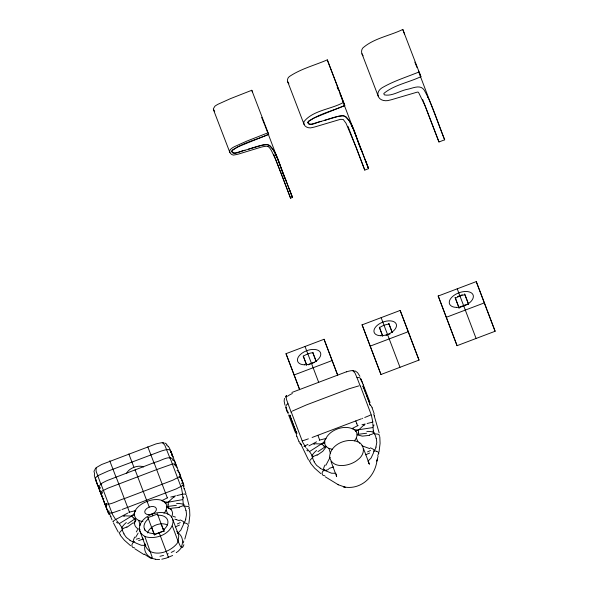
<?xml version="1.0" encoding="UTF-8"?>
<svg xmlns="http://www.w3.org/2000/svg" width="589" height="589" viewBox="0 0 589 589"><rect width="100%" height="100%" fill="white"/><g stroke="black" fill="none" stroke-linecap="round" stroke-linejoin="round"><path stroke-width="0.88" d="M182.553 495.452L183.422 505.958L188.671 506.621L189.363 507.49L188.723 508.609M372.793 423.528L373.286 430.522M168.307 504.957L168.167 502.203L173.615 497.131M358.554 432.878L358.451 430.507M374.56 415.378L374.398 416.357M93.931 472.032L94.52 469.779M188.863 523.606L189.842 515.397L189.562 508.889M379.036 451.918L380.089 443.355L379.809 436.802M173.181 460.127C170.67 453.898 159.759 461.651 155.216 462.203L107.713 480.329A72.926 72.926 0 0 0 106.226 480.985C103.767 482.376 99.813 483.466 99.386 486.713A1.377 1.369 0 0 0 99.615 487.324L100.491 487.994M106.314 504.685L106.153 506.481A9.409 7.664 -2.1 0 0 106.447 507.932L108.774 513.998L110.415 515.103M183.79 540.923L183.297 542.918M378.064 456.328L376.813 461.077L377.321 459.258M187.935 527.98L184.799 539.09M376.997 460.421C375.046 476.884 360.711 490.394 343.571 486.882L345.191 487.213L338.358 484.784L325.29 476.825M94.549 472.606L94.35 475.338L95.212 478.695L106.94 509.279L108.074 510.869A3.092 1.73 -20.6 0 0 108.965 511.127L109.348 511.142M184.224 488.185L184.004 488.811M139.711 525.491C142.104 518.85 148.899 514.734 155.474 513.137A18.708 12.877 -20.6 0 1 162.277 512.57C166.172 512.761 170.442 514.374 172.224 518.092A19.032 13.098 -20.6 0 1 173.107 521.177C172.4 533.605 155.798 540.319 144.842 536.469L152.256 557.444A8.003 2.061 54.7 0 1 152.028 558.085L149.945 557.768L145.711 555.103M330.098 457.278L325.908 465.266M284.472 398.385L284.134 401.057L284.973 405.129M177.149 551.981C178.172 551.827 184.195 544.663 181.169 547.041A8.003 2.017 83.8 0 1 180.587 546.717L178.121 541.365L178.747 536.174A20.151 14.622 -21.7 0 0 177.76 532.831M185.631 519.181L186.529 514.676L186.08 510.324M375.878 447.095L376.776 442.589L376.327 438.238M179.792 477.414L179.984 476.663L179.387 476.17M363.266 388.394L363.413 387.017L362.382 386.067M96.287 467.857L96.176 468.152A10.411 5.618 -1.5 0 0 96.11 468.351L96.073 470.876A35.237 18.973 -2.3 0 0 96.184 471.428L100.962 484.401M325.96 447.139L322.794 451.299L317.11 455.26M286.644 395.624L286.423 396.066A10.411 5.618 -1.5 0 0 286.357 396.264L286.32 398.79A35.237 18.973 -2.3 0 0 286.438 399.349L291.209 412.322M179.932 477.193L180.926 478.15A9.409 7.657 -39.9 0 1 181.662 479.431L181.876 479.954M370.179 405.107L369.634 404.091M180.713 478.548C181.051 475.706 179.505 471.509 177.009 470.434M135.264 520.131L135.735 519.255A8.702 6.884 -28.4 0 1 135.279 520.139A15.343 9.328 -20.7 0 0 139.865 529.57M135.661 537.345L138.157 533.052M175.316 466.179L175.559 465.582A0.987 0.699 -20.6 0 0 175.419 465.222L175.242 465.082M183.466 486.639L183.643 484.629L171.075 451.822C170.14 448.317 165.811 449.731 163.263 450.452A57.707 47.842 -21 0 0 160.907 451.189L108.052 471.09L97.943 475.632A11.11 9.21 -21 0 0 97.664 475.816L95.889 477.451A3.048 2.525 -21 0 0 95.484 479.034L95.617 479.711A14.769 12.244 -21 0 0 95.838 480.366L97.413 484.541M379.323 436.118C380.244 432.105 371.814 436.206 373.323 430.714M296.547 431.442L296.142 432.628L297.151 433.129M106.329 503.485L105.887 504.692L106.859 505.207M187.641 527.501C190.188 524.733 186.168 522.465 183.628 523.025A27.035 18.841 26 0 1 183.238 524.939L180.845 530.1L177.635 533.347M377.777 455.555L378.683 453.243M363.862 425.052L358.811 429.83L355.447 431.244M354.526 440.874L356.352 438.039L358.083 441.978M102.192 492.316L101.787 493.17L102.221 493.678M106.234 503.948C110.548 505.222 119.044 499.884 124.323 498.625L171.693 480.624A68.206 26.233 -20.7 0 0 173.137 480.035L179.726 476.545A0.987 0.383 -20.7 0 0 179.652 476.354L179.579 476.258M134.564 513.078L131.737 516.008L119.25 523.643L116.644 520.669M324.811 440.992L323.192 442.692M322.956 442.928L309.497 451.557L306.722 448.406M133.18 522.767L126.863 527.339M181.714 483.687L182.494 482.288L182.016 480.322M174.638 464.714L175.058 464.176L174.594 463.823L171.774 464.257L156.696 469.588L107.883 488.193L102.052 491.071L101.337 491.837L102.096 492.205M185.837 494.348L186.043 493.98M324.377 469.698C321.749 471.06 320.725 475.868 324.878 475.794M134.13 541.784C131.509 543.146 130.486 547.961 134.631 547.88M96.493 467.622L96.898 467.291A10.411 7.974 -20.2 0 1 97.185 467.07L101.205 464.75A35.237 26.733 -20.6 0 1 102.155 464.316L155.665 444.04A35.237 26.733 -20.6 0 1 156.667 443.738L161.209 442.81A10.411 7.974 -20.9 0 1 161.57 442.781L162.1 442.766M127.695 523.754L135.647 518.379M317.942 451.667L325.894 446.3M109.834 512.504L109.399 513.225L111.917 512.938A18.988 7.083 -20.7 0 0 114.641 512.113L120.34 510.118M176.229 552.637L176.693 552.313M287.911 403.73C284.038 405.585 286.445 409.826 287.807 412.823A2.496 1.9 -8 0 0 288.212 413.544M292.387 411.063L306.383 404.93L348.938 388.828L358.834 385.883M319.26 440.292L319.694 440.042L317.869 435.3M128.873 512.452L129.595 512.099M167.71 497.698L161.629 500.753M357.405 425.781L358.186 425.567M357.236 425.876L352.296 428.468M127.791 513.078L116.202 519.24M316.529 441.838L311.971 444.29M308.923 445.851L311.456 444.555M145.807 545.385L141.301 545.304L135.691 542.962A27.035 18.929 -67.3 0 1 134.145 541.755M336.054 473.306L331.548 473.225L325.938 470.876M162.299 442.759L163.367 442.567L164.14 443.2M172.651 555.479L166.267 558.122L161.806 559.211M291.916 392.451L346.42 371.806M179.454 525.108L175.301 526.897M369.701 453.022L365.548 454.811M367.882 461.268L371.092 458.021L373.5 452.86A27.035 18.841 26 0 0 373.846 450.931M364.738 417.491L368.64 415.886A18.988 7.083 -20.7 0 0 371.225 414.7L360.387 386.06M362.772 418.264L362.36 418.418M438.96 141.971L425.081 105.829L418.845 92.988A12.016 9.961 -21 0 0 418.492 92.539L418.345 92.377A5.168 4.285 -21 0 0 418.043 92.075A6.479 5.375 -21 0 0 417.763 92.105L417.594 92.12A16.161 13.392 -21 0 0 416.968 92.208L391.707 99.637A37.446 31.048 -21 0 1 389.69 100.137C385.221 101.683 378.661 100.388 377.902 94.969C377.416 91.98 379.618 89.366 381.974 87.849C393.607 81.002 406.682 77.056 419.103 71.932L420.892 76.666C408.876 82.445 394.129 84.897 383.814 93.452A4.44 3.681 -21 0 0 384.381 94.873C392.2 96.544 400.174 90.448 407.919 89.204C413.08 88.122 420.377 84.271 424.139 90.007C432.996 105.667 437.848 123.226 444.666 139.807L438.96 141.971L422.652 99.482M134.704 514.882L131.251 516.052L124.279 515.824M182.59 499.641L168.167 502.203L165.2 503.323M324.951 442.795L321.498 443.966L314.526 443.745M361.403 418.794L312.096 437.472M420.892 76.666L402.795 29.45C389.815 35.833 373.882 38.204 362.809 48.004C360.932 50.264 361.271 53.665 363.118 55.822M347.981 126.326L364.768 170.081L368.567 168.638L353.452 129.506L349.196 120.635L345.912 116.6L342.658 115.702L338.572 116.276L311.412 124.205L308.945 124.161L307.833 122.814L308.518 121.12L313.797 118.102L344.793 105.505L327.293 59.864C314.636 65.342 300.721 68.825 289.228 76.651C286.983 78.374 286.924 81.819 288.897 83.756M273.752 154.355L290.568 198.191L292.468 197.47L277.353 158.338L273.097 149.466L269.814 145.439L266.559 144.533L262.473 145.115L235.313 153.037L232.846 153L231.735 151.645L232.419 149.952L237.698 146.941L268.694 134.336L251.79 90.272L230.454 98.643L218.21 104.157A32.145 26.652 -21 0 0 217.12 104.761A15.439 12.803 -21 0 0 214.941 106.175L213.314 108.847L214.713 111.667M343.601 102.346C331.497 109.311 312.649 110.246 303.836 121.857C302.937 126.606 308.769 128.976 312.656 127.438A37.129 30.783 -21 0 0 316.227 126.532L339.986 119.464A24.79 20.549 -21 0 1 340.714 119.339L343.247 119.457L346.052 123.3L356.176 147.383M275.689 155.172L276.16 154.988L292.468 197.47L289.103 188.546M351.788 126.333L352.259 126.156L368.567 168.638L365.209 159.715M427.643 97.59L428.358 97.325L444.666 139.807M299.646 389.749L286.011 353.687L324.06 339.271L337.725 375.149M362.11 324.856L400.159 310.44L408.317 331.681L419.015 360.093L380.965 374.508L362.11 324.856L380.965 374.508M438.209 296.024L476.258 281.608L484.416 302.849L495.113 331.261L457.064 345.677L438.209 296.024L457.064 345.677M457.476 296.591L462.232 294.787M286.011 353.687L294.169 374.935L332.218 360.512M370.267 346.096L408.317 331.681M446.366 317.265L484.416 302.849M147.949 517.635L157.462 514.035L157.933 515.257A12.413 8.54 -20.6 0 1 167.563 519.94A12.413 8.54 -20.6 0 1 163.499 529.813L163.963 531.035L154.451 534.643L153.987 533.42A12.413 8.54 -20.6 0 1 144.349 528.738A12.413 8.54 -20.6 0 1 148.421 518.865L147.949 517.635L154.281 534.488L163.794 530.888L157.462 514.035M121.989 509.507L174.992 489.378A68.029 25.386 -20.7 0 0 176.435 488.789L183.032 485.329A0.994 0.368 -20.7 0 0 182.958 485.137L182.303 485.064M308.371 438.842L304.888 440.042A18.988 7.083 -20.7 0 1 302.164 440.866M333.573 466.937L328.898 468.483M143.326 539.023L138.651 540.569M286.504 395.69L285.613 396.294L285.496 397.281M321.13 121.452C317.478 121.599 309.829 127.408 307.716 122.284C318.119 113.839 332.601 111.063 344.793 105.505L327.293 59.864M245.031 150.291C241.38 150.431 233.73 156.24 231.617 151.115C242.02 142.671 256.502 139.895 268.694 134.336L268.098 132.761L246.762 141.124L234.518 146.639A32.145 26.652 -21 0 0 233.428 147.243A15.439 12.803 -21 0 0 231.249 148.656C227.31 151.174 231.492 156.505 235.269 154.767A25.158 20.858 -21 0 0 238.729 153.994L261.045 147.176A39.434 32.697 -21 0 1 264.019 146.543L264.483 146.47A21.013 17.42 -21 0 1 265.094 146.381L265.676 146.315A4.388 3.637 -21 0 1 267.988 146.462M324.583 120.318C330.878 118.477 337.151 115.812 343.799 115.761C354.873 122.674 356.124 141.117 362.228 151.829M248.484 149.157C254.779 147.309 261.052 144.644 267.7 144.592C278.774 151.506 280.025 169.949 286.129 180.668M326.056 438.466L319.842 440.012M135.809 510.545L129.786 512.055M96.346 467.754L95.455 468.255L95.212 469.131M367.124 423.513L372.174 422.254M176.877 495.592L181.927 494.34M175.758 495.879L170.736 497.057M369.649 435.352L362.338 436.132L357.103 434.837M179.402 507.438L171.649 508.197M365.165 424.006L361.97 424.757M357.03 430.022L372.837 427.562M357.346 434.424L366.616 433.224M352.686 370.739L352.907 370.849A10.411 5.64 -39.8 0 1 353.12 370.974L354.843 372.83A35.237 19.025 -39 0 1 355.13 373.316L356.963 377.564L359.334 377.608L360.733 378.536L363.038 384.315A2.496 1.892 -33.9 0 1 363.214 384.978M113.338 521.839L112.867 521.707L113.117 521.25L115.628 519.564L112.551 514.58L100.969 483.996L101.124 484.416M176.369 505.31L166.319 506.673A8.702 6.884 -13.5 0 0 168.344 507.608M159.634 559.491L155.253 559.381M373.875 450.946L375.127 450.983A7.532 7.399 -37 0 1 376.437 451.196M352.472 370.68L353.724 370.518L354.534 371.379M155.584 559.197L150.755 558.107M168.167 502.203L166.959 502.115M166.606 502.093L163.978 501.88M356.691 429.999L354.225 429.793M310.734 462.313L309.615 461.842L309.637 460.738L313.105 456.828L309.497 451.557M120.487 534.392L119.368 533.921L119.39 532.824L122.858 528.907L119.25 523.643M332.461 449.348L328.979 448.413A16.227 9.836 -20.7 0 1 325.334 439.055M172.82 460.2L173.195 460.289M174.675 464.898L175.124 465.023M167.077 507.158L168.351 507.593A15.38 9.35 -20.6 0 1 171.451 517.311M102.758 496.527L101.522 495.246M176.59 519.741L179.535 520.72M176.391 519.675L174.823 519.167M369.782 448.641L361.94 445.777M301.266 444.452L299.727 443.252M111.019 516.531L110.15 516.038M162.409 442.81L162.689 442.95A10.411 5.64 -39.8 0 1 162.873 443.053L164.596 444.916A35.237 19.025 -39 0 1 164.883 445.402L169.89 457.911M290.723 415.871L289.854 415.216M355.248 370.989L357.567 372.638L359.908 376.312M165.001 443.068L166.952 444.364M177.51 532.979L177.937 533.207M320.313 468.152L316.624 465.384L314.04 461.835M337.615 484.372L338.358 484.784M130.066 540.231L126.377 537.462L123.793 533.921M186.036 493.965L182.575 494.2L181.574 488.428L170.015 457.808L170.273 458.507M143.966 554.558L134.991 548.874M359.113 442.361C348.268 436.847 330.429 443.782 329.604 456.755C331.916 469.816 350.565 466.201 357.95 459.634C361.911 456.85 364.731 451.535 362.795 446.749C362.529 445.431 358.878 440.999 359.496 443.377M109.289 514.307L108.376 513.1M149.098 550.855C158.124 556.31 170.611 551.179 176.847 543.743A14.092 10.322 -18.1 0 0 178.136 541.365M145.255 554.772L144.312 554.072M320.895 473.659L314.629 468.159L310.455 463.079M130.574 545.694L124.353 540.209L120.208 535.165M323.722 446.072L321.984 443.922M133.431 518.114L131.737 516.008M168.145 446.278L168.785 447.058A33.787 18.892 -20.6 0 1 169.499 448.214L171.038 451.719M305.875 447.478L302.798 442.494L291.216 411.91L291.467 412.587M299.057 441.816L296.849 436.316M176.862 531.33L177.76 532.839M360.755 379.228L361.322 380.214M170.508 451.314L170.957 452.08M168.13 514.55L166.098 510.126A17.044 10.337 -20.7 0 1 163.948 513.291M368.92 463.315L368.493 462.608L369.436 464.228L363.656 449.039M308.526 460.09L300.309 442.994M118.279 532.169L113.493 523.01M361.366 380.288L362.669 383.314M171.119 452.374L172.548 455.724M171.686 455.15L171.863 455.555M112.035 519.888L110.445 516.067M286.202 407.492L287.226 411.328M369.708 403.384L366.255 394.578M414.833 62.125L417.071 67.639M337.144 87.025L338.101 89.388M340.015 94.107L340.972 96.471M261.678 117.432L264.549 124.522M129.447 512.128L116.254 477.34M109.819 461.01L116.143 477.465M147.81 446.86L154.053 463.101M128.822 453.95L133.946 467.298A10.175 5.691 -20.6 0 1 143.502 466.967M168.226 556.863L168.432 557.378L159.207 532.839M108.391 513.137L97.295 484.239M365.695 393.099L363.413 387.025L369.656 403.517M97.421 484.57L97.56 484.902A2.496 1.9 -8 0 0 98.356 485.94M418.389 71.078L428.358 97.325M341.296 97.332L352.259 126.156M264.873 125.31L267.509 132.172M268.172 133.887L276.16 154.988M372.101 407.802L374.074 413.39A2.025 1.819 -24.1 0 1 373.816 414.428M486.963 310.02L495.113 331.261M464.611 293.889L468.66 304.447M457.233 288.816L476.089 338.469M361.948 53.754L378.3 96.36M459.148 308.047L455.098 297.489L459 307.841M410.864 338.852L419.015 360.093M388.821 323.53L392.252 332.468M381.135 317.648L399.99 367.3M287.741 81.842L304.101 124.456M382.74 336.069L379.309 327.138L382.636 335.958M363.288 384.853L370.083 402.552M281.888 175.257L275.534 159.273L271.485 150.718A35.244 29.222 -21 0 0 270.461 149.061L270.38 148.943A19.636 16.278 -21 0 0 269.836 148.214L269.777 148.141A8.482 7.031 -21 0 0 267.995 146.492M356.963 377.564L360.262 386.156M337.372 374.486L324.06 339.271M316.153 361.3L312.722 352.369L316.183 361.543M305.036 346.479L318.701 382.357M213.549 109.966L229.879 152.507M306.641 364.908L303.21 355.97L306.67 365.151M287.609 412.322L287.255 411.409M288.595 414.906L295.568 433.055M162.939 501.475L162.638 500.665A17.081 10.352 -20.5 0 0 147.095 501.408A17.059 10.337 -20.7 0 0 134.962 511.142M161.15 523.82L164.073 531.521M152.065 514.16L152.706 515.831M149.267 507.085L147.036 501.283L147.243 501.821M151.918 514.006L152.109 514.514M151.638 527.427L154.627 535.129M356.536 148.318L364.768 170.081M282.212 176.096L290.568 198.191M171.068 451.785L172.791 456.401M181.905 480.02L183.856 485.24L183.908 486.698A3.004 1.679 -20.6 0 1 183.532 487.339M97.2 483.989L97.008 483.495M353.083 429.123C344.109 424.374 328.993 430.073 325.437 439.6M178.106 533.634L172.805 519.594M101.477 495.135L99.902 490.946M402.795 29.45L404.584 34.184M476.258 281.608L486.639 309.159M468.513 304.233L464.935 294.75A12.612 7.053 -20.6 0 0 455.43 298.373M400.159 310.44L410.54 337.99M388.836 323.582L392.149 332.351M251.79 90.272L252.386 91.855M355.778 420.936L356.824 423.727M294.169 374.935L299.352 388.711M296.267 432.274L289.773 415.105L295.354 430.184L294.794 428.564M147.066 501.504L135.087 469.823L135.249 470.272M328.979 448.413L330.407 453.368M331.003 461.415L336.636 476.656L336.363 474.373M172.363 526.043L178.121 541.365M144.349 528.738L144.953 530.343M134.984 511.142L135.19 511.679M139.645 530.439L143.046 539.502M371.372 415.112L372.822 422.114M288.308 412.661L288.065 411.998M109.996 461.504L109.826 461.054M96.979 483.414L95.882 479.755M154.252 463.226L154.053 462.682L167.298 497.786M142.472 537.963L145.454 546.01M356.838 423.763L357.501 425.582M373.956 414.936L379.139 432.797M184.151 488.237L185.697 492.831M295.825 431.56L295.303 430.029L295.759 431.406M186.448 495.364L188.995 505.377M140.123 525.167L138.732 520.492A17.029 10.322 -20.5 0 0 142.921 521.479M176.95 467.394L175.154 462.431A14.769 12.244 -21 0 0 174.889 461.791L174.543 461.202A3.048 2.525 -21 0 0 173.527 460.392M99.902 490.946A14.769 12.244 -21 0 1 99.674 490.291L99.541 489.621A3.048 2.525 -21 0 1 99.939 488.031M106.351 506.614A1.936 1.634 -19.5 0 1 105.88 506.245L103.804 501.114A14.769 12.244 -21 0 1 103.576 500.459L103.443 499.789A3.048 2.525 -21 0 1 103.848 498.198M171.509 509.029A13.768 12.811 -42.6 0 1 168.064 508.226M162.564 500.724A16.256 9.858 -20.5 0 1 166.017 510.126M180.249 522.568A20.792 3.99 -22.6 0 1 177.304 523.96M185.815 519.181A26.38 16.499 -11.6 0 1 183.937 523.076M180.006 519.918A11.022 8.003 3.5 0 1 184.504 522.568M176.597 503.492A24.311 20.527 -36.6 0 1 184.151 504.478M183.974 505.656A23.715 14.872 -24.5 0 1 185.778 510.413M183.039 505.708A16.293 8.975 0.9 0 1 179.093 507.048M167.865 504.861A9.483 5.117 25.2 0 1 167.917 506.371M175.456 517.127A12.641 5.146 18.3 0 1 173.181 516.281M178.165 532.912A13.12 11.463 -39.5 0 1 181.655 546.106M183.893 544.685A34.965 10.028 79.5 0 1 182.465 547.549M174.454 550.715A30.149 19.378 -20.6 0 1 171.215 552.423M168.255 553.704A30.149 19.378 -20.6 0 1 167.747 553.903M181.957 494.23A14.57 4.366 -15.5 0 1 182.612 494.09M183.687 496.954A11.353 3.033 81.1 0 1 183.437 498.176M174.558 496.556A11.765 10.035 -85.1 0 1 173.902 497.447M144.938 536.373A17.295 11.905 -20.6 0 1 139.851 525.491M117.579 523.069A11.353 3.1 57.4 0 1 116.57 522.303M115.525 519.505A14.57 4.359 -26.1 0 1 116.114 519.174M166.378 444.953A11.088 6.199 -20.6 0 1 167.953 446.204M172.798 456.394A2.496 1.892 -33.9 0 1 172.967 457.064M126.834 526.853A16.293 9.004 -42.2 0 1 122.976 528.466M124.095 533.781A23.715 14.865 -16.8 0 1 122.262 529.04M121.341 528.289A24.311 20.505 -4.4 0 1 126.318 522.553M124.272 516.244A11.765 10.065 43.3 0 1 123.189 516.016M138.798 520.433A16.227 9.836 -20.7 0 1 135.08 511.142M150.99 557.754A13.046 11.397 -0.9 0 1 144.901 545.547M133.18 542.013A11.022 8.018 -44.6 0 1 134.778 537.058M133.939 542.027A26.38 16.521 -29.6 0 1 129.919 540.363M139.468 538.294A20.792 3.983 -18.8 0 1 136.331 539.2M144.717 545.466A16.728 14.615 -0.9 0 1 144.894 544.994M163.543 555.368A30.149 19.378 -20.6 0 1 159.972 556.281M135.904 520.418A13.768 12.818 0.3 0 1 133.843 523.304M137.583 529.57A12.641 5.102 -59.9 0 1 136.331 531.941M139.858 529.364A8.754 6.413 -54.9 0 1 139.762 529.688M134.712 518.953A9.483 5.146 -66.6 0 1 133.74 517.797M149.297 550.686A18.892 13.746 -17.5 0 1 144.806 543.47M96.265 480.19A3.276 1.774 -62.3 0 1 95.933 479.866M170.626 451.829A3.276 1.782 20.7 0 1 170.574 452.05M153.273 533.884A6.104 4.204 -20.6 0 1 153.589 532.53M163.101 528.929A6.104 4.204 -20.6 0 1 164.346 529.85M147.53 532.935A12.413 8.54 -20.6 0 1 167.423 524.954M126.606 473.372A10.175 5.691 -20.6 0 1 133.946 467.298M299.529 442.236A2.025 1.819 -18.1 0 1 299.05 441.824M296.804 436.331A10.263 8.364 -2.1 0 1 296.458 432.591M373.286 433.629A16.293 8.975 0.9 0 1 369.34 434.969M366.844 431.413A24.311 20.527 -36.6 0 1 374.398 432.4M374.221 433.57A23.715 14.872 -24.5 0 1 376.025 438.326M352.804 428.645A16.212 9.829 -20.5 0 1 356.257 438.039M370.496 450.482A20.792 3.99 -22.6 0 1 367.551 451.873M376.062 447.103A26.38 16.499 -11.6 0 1 374.184 450.997M370.253 447.831A11.022 8.003 3.5 0 1 374.751 450.482M328.515 469.551A20.792 6.67 -22 0 1 323.42 470.817M324.186 469.941A26.38 16.521 -29.6 0 1 320.173 468.277M323.427 469.926A11.022 8.018 -44.6 0 1 325.025 464.979M325.945 470.869A27.035 18.929 -67.3 0 1 324.392 469.669M358.112 432.782A9.483 5.117 25.2 0 1 358.164 434.284M372.204 422.151A14.57 4.366 -15.5 0 1 372.859 422.004M373.934 424.868A11.353 3.033 81.1 0 1 373.684 426.097M364.805 424.47A11.765 10.035 -85.1 0 1 364.149 425.361M307.826 450.99A11.353 3.1 57.4 0 1 306.817 450.224M303.99 446.491A25.209 7.466 -26.1 0 1 307.973 444.356M369.634 404.525A10.263 8.349 -39.9 0 1 372.138 407.787M317.081 454.767A16.293 9.004 -42.2 0 1 313.223 456.387M314.342 461.702A23.715 14.865 -16.8 0 1 312.509 456.954M311.588 456.21A24.311 20.505 -4.4 0 1 316.565 450.467M314.526 444.158A11.765 10.065 43.3 0 1 313.436 443.929M376.415 451.365A3.07 3.004 -30.1 0 1 378.911 453.147M324.959 446.874A9.483 5.146 -66.6 0 1 323.987 445.718M287.425 396.323A17.552 12.244 -23.9 0 1 292.358 393.533M346.45 371.895A17.552 13.319 -20.6 0 1 352.487 370.577M286.512 408.103A3.276 1.774 -62.3 0 1 286.099 407.647M360.873 379.743A3.276 1.782 20.7 0 1 360.821 379.964M308.305 364.834A12.207 6.825 -20.6 0 1 314.74 362.397M386.06 335.391A11.802 6.597 -20.6 0 1 390.006 333.992M458.868 307.929A12.612 7.053 -20.6 0 1 467.821 304.329M303.32 356.271A12.207 6.825 -20.6 0 1 312.833 352.664M379.515 327.668A11.802 6.597 -20.6 0 1 389.027 324.068M148.745 514.631A6.104 3.703 -20.6 0 0 156.328 508.476A6.104 3.703 -20.6 0 0 146.698 508.543A6.104 3.703 -20.6 0 0 148.745 514.631M304.542 364.805A12.207 6.825 -20.6 0 0 320.703 353.371A12.207 6.825 -20.6 0 0 302.098 353.135A12.207 6.825 -20.6 0 0 304.542 364.805M380.796 335.715A11.802 6.597 -20.6 0 0 396.412 324.657A11.802 6.597 -20.6 0 0 378.433 324.436A11.802 6.597 -20.6 0 0 380.796 335.715M456.585 307.392A12.612 7.053 -20.6 0 0 473.284 295.575A12.612 7.053 -20.6 0 0 454.06 295.339A12.612 7.053 -20.6 0 0 456.585 307.392"/></g></svg>
